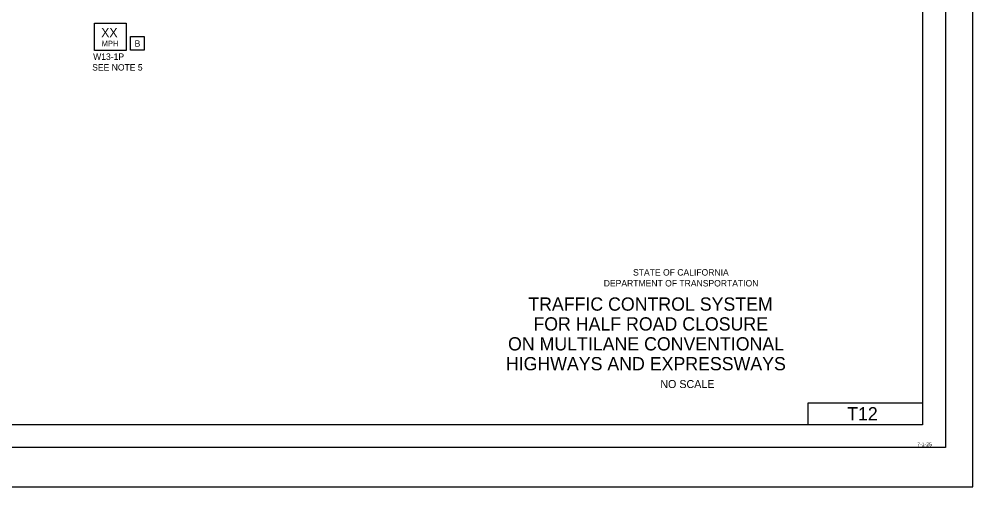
# Model space of a CAD drawing. Extents: x -893 to 867, y -474 to 712.
# Drawn here: x -176 to 867, y -474 to 38 of the extents above; entities that cross this region are included whole.
import ezdxf

# ---------------------------------------------------------------- set-up
doc = ezdxf.new("R2010")
doc.units = 0
for name, color, linetype in [('border_INSIDE-BORDER-anno', 7, 'Continuous'), ('border_PLOTTING-ELEMENTS', 7, 'Continuous'), ('border_rw_22x34_Cut_Lines', 7, 'Continuous'), ('border_SHEET', 7, 'Continuous'), ('border_WITHIN-BORDER-anno', 7, 'Continuous'), ('tcd_SIGN-ROADSIDE', 7, 'Continuous'), ('tcd_SIGN-ROADSIDE-anno', 7, 'Continuous')]:
    doc.layers.add(name, color=color, linetype=linetype)

msp = doc.modelspace()

# ---------------------------------------------------------------- linework, layer by layer
at = {"layer": 'border_PLOTTING-ELEMENTS'}
for points in [[(-893.5, -474), (866.5, -474), (866.5, 712), (-893.5, 712)], [(-863.5, 669), (836.5, 669), (836.5, -431), (-863.5, -431)]]:
    msp.add_lwpolyline(points, close=True, dxfattribs=at)
at = {"layer": 'border_rw_22x34_Cut_Lines'}
msp.add_lwpolyline([(-863.5, 669), (836.5, 669), (836.5, -431), (-863.5, -431)], close=True, dxfattribs=at)
at = {"layer": 'border_SHEET'}
for p, q in [((811.5, 644), (811.5, -406)), ((686.5, -406), (686.5, -382)), ((686.5, -382), (811.5, -382)), ((811.5, -406), (-813.5, -406))]:
    msp.add_line(p, q, dxfattribs=at)
at = {"layer": 'tcd_SIGN-ROADSIDE'}
for p, q in [((-93.5, 33.1), (-58.8, 33.1)), ((-93.5, 3.1), (-93.5, 33.1)), ((-58.8, 33.1), (-58.8, 3.1)), ((-58.8, 3.1), (-93.5, 3.1))]:
    msp.add_line(p, q, dxfattribs=at)
at = {"layer": 'tcd_SIGN-ROADSIDE-anno'}
msp.add_lwpolyline([(-54.1, 3.6), (-54.1, 18.6), (-39.1, 18.6), (-39.1, 3.6)], close=True, dxfattribs=at)

# ---------------------------------------------------------------- texts
at = {"layer": 'border_INSIDE-BORDER-anno'}
for s, height, p in [('STATE OF CALIFORNIA', 7, (495.1, -242.9)), ('DEPARTMENT OF TRANSPORTATION', 7, (463.1, -254.8)), ('TRAFFIC CONTROL SYSTEM', 14.5, (380.6, -281.3)), ('FOR HALF ROAD CLOSURE', 14.5, (386.2, -303)), ('ON MULTILANE CONVENTIONAL', 14.5, (358.5, -324.8)), ('HIGHWAYS AND EXPRESSWAYS', 14.5, (356.1, -346.5)), ('NO SCALE', 8.75, (524.9, -365.9))]:
    msp.add_text(s, height=height, dxfattribs=at).set_placement(p)
at = {"layer": 'border_WITHIN-BORDER-anno'}
for s, height, p in [('T12', 14.5, (729.1, -401.3)), ('7-1-25', 4, (805.7, -429.5))]:
    msp.add_text(s, height=height, dxfattribs=at).set_placement(p)
at = {"layer": 'tcd_SIGN-ROADSIDE'}
for s, height, p in [('XX', 10, (-86.1, 17.8)), ('MPH', 6, (-85.7, 7.9))]:
    msp.add_text(s, height=height, dxfattribs=at).set_placement(p)
at = {"layer": 'tcd_SIGN-ROADSIDE-anno'}
for s, p in [('B', (-49.6, 7.4)), ('W13-1P', (-94.9, -7)), ('SEE NOTE 5', (-96, -18.7))]:
    msp.add_text(s, height=7, dxfattribs=at).set_placement(p)

doc.saveas('drawing.dxf')
